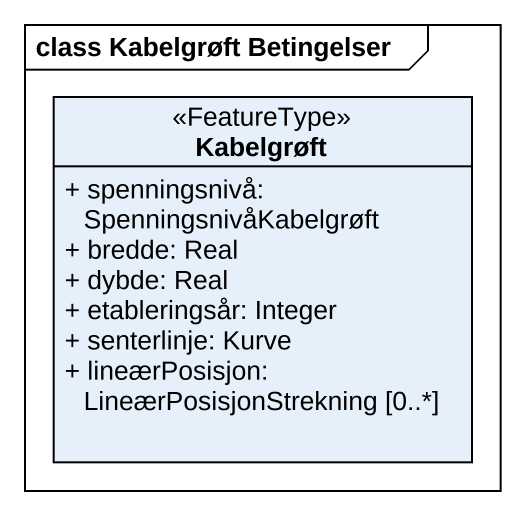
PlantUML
@startuml
mainframe class Kabelgrøft Betingelser
hide circle
hide empty members
skinparam classAttributeIconSize 0
class Kabelgrøft <<FeatureType>> {
  + spenningsnivå: SpenningsnivåKabelgrøft
  + bredde: Real
  + dybde: Real
  + etableringsår: Integer
  + senterlinje: Kurve
  + lineærPosisjon: LineærPosisjonStrekning [0..*]
}
@enduml
